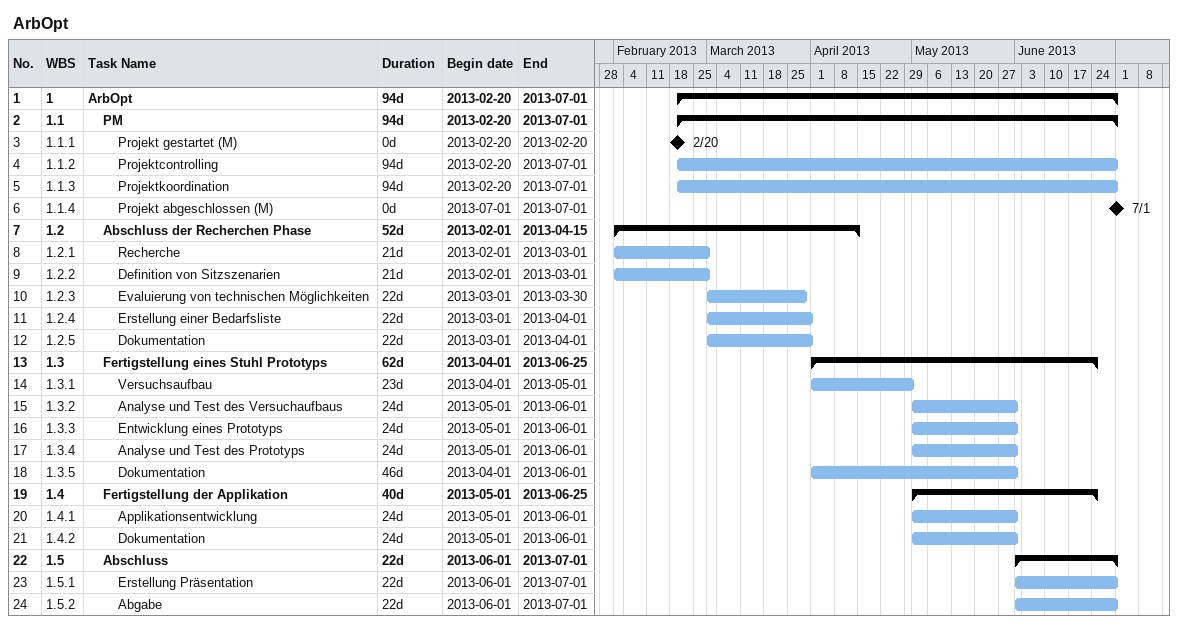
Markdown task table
ArbOpt

| ID | WBS | Task | Duration | Start | Finish |
|---|---|---|---|---|---|
| 1 | 1 | **ArbOpt** | 94d | 2013-02-20 | 2013-07-01 |
| 2 | 1.1 | **PM** | 94d | 2013-02-20 | 2013-07-01 |
| 3 | 1.1.1 | Projekt gestartet (M) | 0d | 2013-02-20 | 2013-02-20 |
| 4 | 1.1.2 | Projektcontrolling | 94d | 2013-02-20 | 2013-07-01 |
| 5 | 1.1.3 | Projektkoordination | 94d | 2013-02-20 | 2013-07-01 |
| 6 | 1.1.4 | Projekt abgeschlossen (M) | 0d | 2013-07-01 | 2013-07-01 |
| 7 | 1.2 | **Abschluss der Recherchen Phase** | 52d | 2013-02-01 | 2013-04-15 |
| 8 | 1.2.1 | Recherche | 21d | 2013-02-01 | 2013-03-01 |
| 9 | 1.2.2 | Definition von Sitzszenarien | 21d | 2013-02-01 | 2013-03-01 |
| 10 | 1.2.3 | Evaluierung von technischen Möglichkeiten | 22d | 2013-03-01 | 2013-03-30 |
| 11 | 1.2.4 | Erstellung einer Bedarfsliste | 22d | 2013-03-01 | 2013-04-01 |
| 12 | 1.2.5 | Dokumentation | 22d | 2013-03-01 | 2013-04-01 |
| 13 | 1.3 | **Fertigstellung eines Stuhl Prototyps** | 62d | 2013-04-01 | 2013-06-25 |
| 14 | 1.3.1 | Versuchsaufbau | 23d | 2013-04-01 | 2013-05-01 |
| 15 | 1.3.2 | Analyse und Test des Versuchaufbaus | 24d | 2013-05-01 | 2013-06-01 |
| 16 | 1.3.3 | Entwicklung eines Prototyps | 24d | 2013-05-01 | 2013-06-01 |
| 17 | 1.3.4 | Analyse und Test des Prototyps | 24d | 2013-05-01 | 2013-06-01 |
| 18 | 1.3.5 | Dokumentation | 46d | 2013-04-01 | 2013-06-01 |
| 19 | 1.4 | **Fertigstellung der Applikation** | 40d | 2013-05-01 | 2013-06-25 |
| 20 | 1.4.1 | Applikationsentwicklung | 24d | 2013-05-01 | 2013-06-01 |
| 21 | 1.4.2 | Dokumentation | 24d | 2013-05-01 | 2013-06-01 |
| 22 | 1.5 | **Abschluss** | 22d | 2013-06-01 | 2013-07-01 |
| 23 | 1.5.1 | Erstellung Präsentation | 22d | 2013-06-01 | 2013-07-01 |
| 24 | 1.5.2 | Abgabe | 22d | 2013-06-01 | 2013-07-01 |
